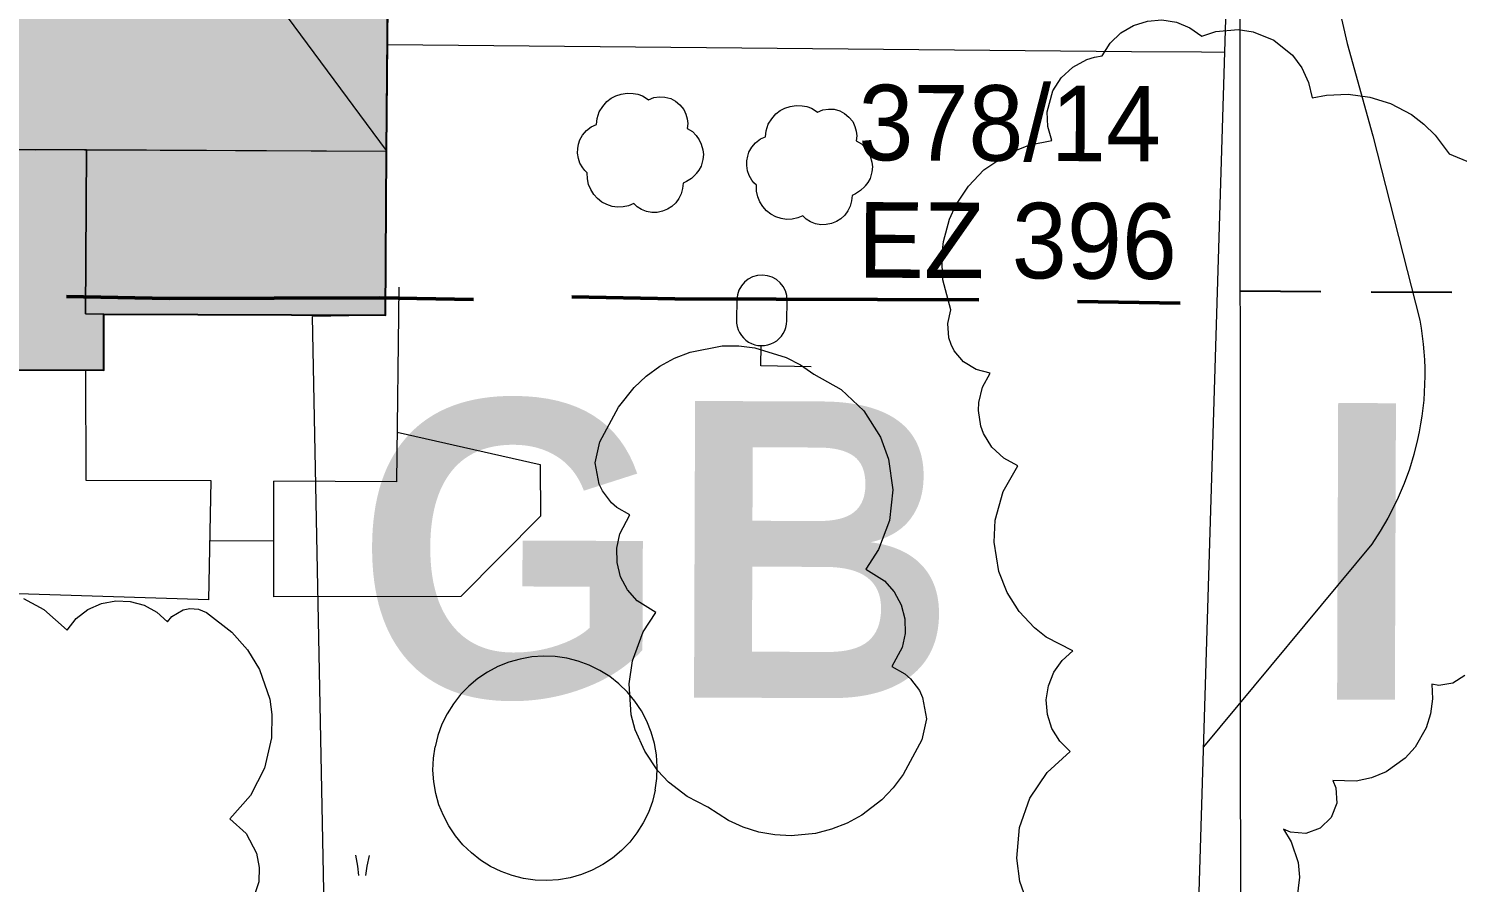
# Model space of a CAD drawing. Header units: metres. Extents: x -208 to 1512, y -277 to 123.
# Drawn here: x 782.27 to 810.62, y -26.63 to -9.69 of the extents above; entities that cross this region are included whole.
import ezdxf

# ---------------------------------------------------------------- set-up
doc = ezdxf.new("R2010")
doc.units = ezdxf.units.M
doc.header["$MEASUREMENT"] = 0
doc.linetypes.add('Baufluchtlinie', pattern=[2.6, 1.6, -1])
for name, color, linetype in [('725 Nachbarbebauung', 7, 'Continuous'), ('730_DKM_Grenzen', 7, 'Continuous'), ('730_DKM_Objekte', 7, 'Continuous'), ('740_WienGV_Flwd-Bebauungsplan', 7, 'Continuous'), ('740_WienGV_Flwd-Bebauungsplan Text', 7, 'Continuous'), ('740_WienGV_L_Baum_ -gruppen_ Grünflächen', 7, 'Continuous'), ('740_WienGV_L_Gebäude', 7, 'Continuous'), ('740_WienGV_L_Mauer_Sockel', 7, 'Continuous'), ('740_WienGV_unbrauchbares', 7, 'Continuous'), ('918 Lageplan Beschriftung.x', 7, 'Continuous'), ('Neubau_840 Baulinien', 7, 'Continuous')]:
    doc.layers.add(name, color=color, linetype=linetype)
doc.styles.add('ERSTELLTER_STIL_17', font='arial.ttf', dxfattribs={"width": 0.968278})
doc.styles.add('ERSTELLTER_STIL_5', font='arial.ttf', dxfattribs={"width": 0.936858})

# ---------------------------------------------------------------- blocks, each defined once
blk = doc.blocks.new('Decke_70_5', base_point=(768.444, 0.321))
at = {"layer": '725 Nachbarbebauung', "linetype": 'Continuous', "lineweight": 0, "true_color": 0x1f1f1f}
blk.add_hatch(color=250, dxfattribs=at).paths.add_polyline_path([(768.444, 0.321), (768.387, -12.03), (789.369, -12.124), (789.484, 0.232)])
at = {"layer": '725 Nachbarbebauung', "color": 8, "linetype": 'Continuous', "lineweight": 13, "flags": 128}
for points in [[(768.444, 0.321), (768.387, -12.03), (768.688, -12.031)], [(789.369, -12.124), (789.484, 0.232), (768.444, 0.321)], [(772.698, -12.049), (782.399, -12.093)]]:
    blk.add_lwpolyline(points, dxfattribs=at)
blk = doc.blocks.new('Decke_84_5', base_point=(783.4, -16.461))
at = {"layer": '725 Nachbarbebauung', "linetype": 'Continuous', "lineweight": 0, "true_color": 0x1f1f1f}
blk.add_hatch(color=250, dxfattribs=at).paths.add_polyline_path([(783.4, -16.461), (783.4, -16.461), (783.759, -16.462), (783.759, -15.352), (783.399, -15.346), (783.419, -12.098), (782.399, -12.093), (780.298, -12.088), (780.278, -16.449), (781.503, -16.453), (781.503, -16.453)])
at = {"layer": '725 Nachbarbebauung', "color": 8, "linetype": 'Continuous', "lineweight": 13, "flags": 128}
for points in [[(782.399, -12.093), (780.298, -12.088), (780.278, -16.449), (781.503, -16.453), (781.503, -16.453), (783.4, -16.461)], [(783.419, -12.098), (782.399, -12.093)], [(783.4, -16.461), (783.4, -16.461), (783.759, -16.462), (783.759, -15.352)]]:
    blk.add_lwpolyline(points, dxfattribs=at)
blk = doc.blocks.new('Decke_85_5', base_point=(783.419, -12.098))
at = {"layer": '725 Nachbarbebauung', "linetype": 'Continuous', "lineweight": 0, "true_color": 0x1f1f1f}
blk.add_hatch(color=250, dxfattribs=at).paths.add_polyline_path([(783.419, -12.098), (783.399, -15.346), (783.759, -15.352), (789.35, -15.375), (789.369, -12.124)])
at = {"layer": '725 Nachbarbebauung', "color": 8, "linetype": 'Continuous', "lineweight": 13, "flags": 128}
for points in [[(783.419, -12.098), (783.399, -15.346)], [(789.369, -12.124), (783.419, -12.098)], [(783.759, -15.352), (789.35, -15.375), (789.369, -12.124)], [(783.399, -15.346), (783.759, -15.352)]]:
    blk.add_lwpolyline(points, dxfattribs=at)
blk = doc.blocks.new('Dachfläche_44_5', base_point=(768.444, 0.321))
at = {"layer": '725 Nachbarbebauung', "color": 7, "linetype": 'Continuous', "lineweight": 18, "flags": 128}
for points in [[(768.415, -5.854), (768.444, 0.321)], [(768.444, 0.321), (789.484, 0.232)], [(784.796, -5.926), (789.484, 0.215)], [(789.484, 0.215), (789.369, -12.107)], [(789.484, 0.232), (789.484, 0.215)], [(789.484, 0.22), (789.484, 0.232)], [(789.484, 0.22), (789.484, 0.215)], [(768.387, -12.03), (768.415, -5.854)], [(784.796, -5.926), (768.415, -5.854)], [(789.369, -12.107), (784.796, -5.926)], [(789.369, -12.124), (768.387, -12.03)], [(789.369, -12.107), (789.369, -12.124)]]:
    blk.add_lwpolyline(points, dxfattribs=at)
blk = doc.blocks.new('FIG0520[505]_5', base_point=(797.062, -15.483))
at = {"layer": '730_DKM_Objekte', "color": 8, "linetype": 'Continuous', "lineweight": 13}
for p, q in [((796.319, -15.069), (796.312, -15.469)), ((797.312, -15.488), (797.319, -15.088)), ((796.795, -16.378), (796.803, -15.978)), ((797.795, -16.397), (796.795, -16.378))]:
    blk.add_line(p, q, dxfattribs=at)
for centre, start, end in [((796.819, -15.078), 358.95, 178.95), ((796.812, -15.478), 178.95, 358.95)]:
    blk.add_arc(centre, 0.5, start, end, dxfattribs=at)
blk = doc.blocks.new('GI00131_ATT627(WIESE)0[562]_5', base_point=(788.889, -26.292))
at = {"layer": '740_WienGV_L_Baum_ -gruppen_ Grünflächen', "color": 252, "linetype": 'Continuous', "lineweight": 13, "true_color": 0x949494}
for p, q in [((788.752, -26.089), (788.792, -26.31)), ((788.792, -26.31), (788.813, -26.491)), ((788.957, -26.493), (788.984, -26.308)), ((788.984, -26.308), (789.032, -26.095))]:
    blk.add_line(p, q, dxfattribs=at)
blk = doc.blocks.new('GI0007_ATT22(LAUB)0[585]_5', base_point=(797.763, -12.395))
at = {"layer": '740_WienGV_L_Baum_ -gruppen_ Grünflächen', "color": 252, "linetype": 'Continuous', "lineweight": 13, "true_color": 0x949494}
for p, q in [((797.092, -11.379), (797.179, -11.313)), ((797.179, -11.313), (797.272, -11.263)), ((797.272, -11.263), (797.378, -11.23)), ((797.378, -11.23), (797.497, -11.21)), ((797.497, -11.21), (797.614, -11.216)), ((797.614, -11.216), (797.707, -11.234)), ((797.707, -11.234), (797.802, -11.264)), ((797.802, -11.264), (797.893, -11.323)), ((797.893, -11.323), (797.921, -11.343)), ((797.921, -11.343), (798.025, -11.3)), ((798.025, -11.3), (798.136, -11.283)), ((798.136, -11.283), (798.248, -11.288)), ((798.248, -11.288), (798.363, -11.319)), ((798.363, -11.319), (798.454, -11.372)), ((796.903, -11.713), (796.941, -11.582)), ((796.941, -11.582), (797.014, -11.475)), ((797.014, -11.475), (797.092, -11.379)), ((798.454, -11.372), (798.545, -11.443)), ((798.545, -11.443), (798.62, -11.533)), ((798.62, -11.533), (798.659, -11.626)), ((796.689, -11.955), (796.786, -11.876)), ((796.786, -11.876), (796.889, -11.834)), ((796.889, -11.834), (796.903, -11.713)), ((798.659, -11.626), (798.686, -11.719)), ((798.686, -11.719), (798.699, -11.812)), ((798.699, -11.812), (798.69, -11.911)), ((796.535, -12.22), (796.558, -12.141)), ((796.558, -12.141), (796.615, -12.042)), ((796.615, -12.042), (796.689, -11.955)), ((798.69, -11.911), (798.792, -11.97)), ((798.792, -11.97), (798.868, -12.051)), ((798.868, -12.051), (798.927, -12.136)), ((798.927, -12.136), (798.968, -12.22)), ((796.515, -12.405), (796.517, -12.312)), ((796.53, -12.506), (796.515, -12.405)), ((796.517, -12.312), (796.535, -12.22)), ((798.968, -12.22), (798.998, -12.338)), ((798.998, -12.338), (799.009, -12.427)), ((799.009, -12.427), (799, -12.53)), ((796.562, -12.603), (796.53, -12.506)), ((796.615, -12.693), (796.562, -12.603)), ((796.655, -12.749), (796.615, -12.693)), ((796.707, -12.794), (796.655, -12.749)), ((798.92, -12.742), (798.869, -12.809)), ((798.964, -12.659), (798.92, -12.742)), ((799, -12.53), (798.964, -12.659)), ((796.712, -12.915), (796.707, -12.794)), ((796.733, -13.022), (796.712, -12.915)), ((796.774, -13.126), (796.733, -13.022)), ((798.606, -12.998), (798.597, -13.104)), ((798.676, -12.965), (798.606, -12.998)), ((798.775, -12.901), (798.676, -12.965)), ((798.86, -12.821), (798.775, -12.901)), ((798.869, -12.809), (798.86, -12.821)), ((796.833, -13.219), (796.774, -13.126)), ((796.908, -13.303), (796.833, -13.219)), ((796.994, -13.372), (796.908, -13.303)), ((798.524, -13.302), (798.462, -13.388)), ((798.57, -13.207), (798.524, -13.302)), ((798.597, -13.104), (798.57, -13.207)), ((797.092, -13.423), (796.994, -13.372)), ((797.198, -13.457), (797.092, -13.423)), ((797.308, -13.473), (797.198, -13.457)), ((797.419, -13.468), (797.308, -13.473)), ((797.527, -13.445), (797.419, -13.468)), ((797.631, -13.403), (797.527, -13.445)), ((797.694, -13.466), (797.631, -13.403)), ((797.784, -13.521), (797.694, -13.466)), ((797.883, -13.559), (797.784, -13.521)), ((797.987, -13.578), (797.883, -13.559)), ((798.094, -13.577), (797.987, -13.578)), ((798.197, -13.555), (798.094, -13.577)), ((798.296, -13.516), (798.197, -13.555)), ((798.384, -13.459), (798.296, -13.516)), ((798.462, -13.388), (798.384, -13.459))]:
    blk.add_line(p, q, dxfattribs=at)
blk = doc.blocks.new('GI0007_ATT22(LAUB)0[586]_5', base_point=(794.408, -12.151))
at = {"layer": '740_WienGV_L_Baum_ -gruppen_ Grünflächen', "color": 252, "linetype": 'Continuous', "lineweight": 13, "true_color": 0x949494}
for p, q in [((793.825, -11.07), (793.918, -11.02)), ((793.918, -11.02), (794.024, -10.986)), ((794.024, -10.986), (794.143, -10.967)), ((794.143, -10.967), (794.26, -10.973)), ((794.26, -10.973), (794.352, -10.99)), ((794.352, -10.99), (794.448, -11.021)), ((794.448, -11.021), (794.539, -11.079)), ((794.671, -11.057), (794.782, -11.039)), ((794.782, -11.039), (794.894, -11.045)), ((794.894, -11.045), (795.009, -11.075)), ((793.549, -11.47), (793.587, -11.339)), ((793.587, -11.339), (793.66, -11.232)), ((793.66, -11.232), (793.738, -11.135)), ((793.738, -11.135), (793.825, -11.07)), ((794.539, -11.079), (794.567, -11.099)), ((794.567, -11.099), (794.671, -11.057)), ((795.009, -11.075), (795.1, -11.128)), ((795.1, -11.128), (795.191, -11.199)), ((795.191, -11.199), (795.266, -11.29)), ((795.266, -11.29), (795.305, -11.383)), ((793.432, -11.633), (793.534, -11.59)), ((793.534, -11.59), (793.549, -11.47)), ((795.305, -11.383), (795.332, -11.476)), ((795.332, -11.476), (795.344, -11.568)), ((795.344, -11.568), (795.335, -11.668)), ((793.181, -11.977), (793.204, -11.897)), ((793.204, -11.897), (793.26, -11.799)), ((793.26, -11.799), (793.335, -11.711)), ((793.335, -11.711), (793.432, -11.633)), ((795.335, -11.668), (795.438, -11.727)), ((795.438, -11.727), (795.514, -11.808)), ((795.514, -11.808), (795.573, -11.893)), ((795.573, -11.893), (795.614, -11.977)), ((793.161, -12.161), (793.163, -12.069)), ((793.175, -12.263), (793.161, -12.161)), ((793.163, -12.069), (793.181, -11.977)), ((795.614, -11.977), (795.644, -12.095)), ((795.644, -12.095), (795.655, -12.184)), ((795.655, -12.184), (795.646, -12.287)), ((793.207, -12.359), (793.175, -12.263)), ((793.261, -12.449), (793.207, -12.359)), ((793.301, -12.505), (793.261, -12.449)), ((795.61, -12.416), (795.566, -12.499)), ((795.646, -12.287), (795.61, -12.416)), ((793.353, -12.551), (793.301, -12.505)), ((793.358, -12.671), (793.353, -12.551)), ((793.379, -12.779), (793.358, -12.671)), ((795.252, -12.754), (795.243, -12.861)), ((795.321, -12.722), (795.252, -12.754)), ((795.42, -12.658), (795.321, -12.722)), ((795.505, -12.578), (795.42, -12.658)), ((795.515, -12.565), (795.505, -12.578)), ((795.566, -12.499), (795.515, -12.565)), ((793.42, -12.882), (793.379, -12.779)), ((793.479, -12.976), (793.42, -12.882)), ((793.554, -13.059), (793.479, -12.976)), ((795.216, -12.963), (795.17, -13.058)), ((795.243, -12.861), (795.216, -12.963)), ((793.64, -13.128), (793.554, -13.059)), ((793.738, -13.18), (793.64, -13.128)), ((793.844, -13.214), (793.738, -13.18)), ((793.954, -13.23), (793.844, -13.214)), ((794.064, -13.225), (793.954, -13.23)), ((794.173, -13.202), (794.064, -13.225)), ((794.277, -13.159), (794.173, -13.202)), ((794.34, -13.223), (794.277, -13.159)), ((794.43, -13.278), (794.34, -13.223)), ((794.528, -13.315), (794.43, -13.278)), ((794.633, -13.335), (794.528, -13.315)), ((794.843, -13.312), (794.74, -13.333)), ((794.942, -13.273), (794.843, -13.312)), ((795.03, -13.216), (794.942, -13.273)), ((795.108, -13.144), (795.03, -13.216)), ((795.17, -13.058), (795.108, -13.144)), ((794.74, -13.333), (794.633, -13.335))]:
    blk.add_line(p, q, dxfattribs=at)

msp = doc.modelspace()

# ---------------------------------------------------------------- linework, layer by layer
at = {"layer": '730_DKM_Grenzen', "color": 8, "linetype": 'Continuous', "lineweight": 13}
for points in [[(789.425, 0.227), (789.35, -15.375), (787.899, -15.398)], [(806.296, 0.107), (806.316, -30.478), (806.338, -36.87)], [(788.373, -39.201), (787.899, -15.398)]]:
    msp.add_lwpolyline(points, dxfattribs=at)
at = {"layer": '740_WienGV_Flwd-Bebauungsplan', "color": 1, "linetype": 'Continuous', "lineweight": 50, "true_color": 0xfb0106}
for points in [[(785.059, -15.04), (783.02, -15.004)], [(795.088, -15.046), (793.049, -15.01)], [(791.093, -15.061), (789.224, -15.028), (785.059, -15.04)], [(801.122, -15.067), (795.088, -15.046)], [(805.115, -15.137), (803.076, -15.101)]]:
    msp.add_lwpolyline(points, dxfattribs=at)
at = {"layer": '740_WienGV_L_Baum_ -gruppen_ Grünflächen', "color": 252, "linetype": 'Continuous', "lineweight": 13, "true_color": 0x949494}
for p, q in [((785.846, -21.021), (785.893, -18.663)), ((787.136, -20.96), (787.133, -18.668))]:
    msp.add_line(p, q, dxfattribs=at)
at = {"layer": '740_WienGV_L_Baum_ -gruppen_ Grünflächen', "color": 72, "linetype": 'Continuous', "lineweight": 13, "true_color": 0x69e600}
msp.add_line((808.92, -19.915), (805.576, -23.939), dxfattribs=at)
for points in [[(807.433, -4.414), (807.778, -6.901), (808.08, -8.447), (808.432, -9.983), (808.938, -11.813), (809.869, -15.474)], [(803.413, -10.251), (803.569, -10.224), (803.727, -9.977), (803.937, -9.773), (804.187, -9.624), (804.467, -9.536), (804.755, -9.515), (805.041, -9.56), (805.308, -9.669), (805.544, -9.836)], [(805.544, -9.836), (805.826, -9.742), (806.269, -9.704), (806.563, -9.748), (806.974, -9.917), (807.342, -10.214), (807.529, -10.468), (807.663, -10.754), (807.737, -11.062)], [(802.46, -21.761), (802.225, -21.578), (801.921, -21.251), (801.683, -20.875), (801.518, -20.46), (801.424, -19.881), (801.447, -19.439), (801.604, -18.873), (801.894, -18.361), (801.614, -18.213), (801.382, -17.995), (801.215, -17.725), (801.16, -17.576), (801.112, -17.264), (801.119, -17.107), (801.194, -16.801), (801.347, -16.525), (801.067, -16.454), (800.82, -16.302), (800.634, -16.08), (800.571, -15.954), (800.527, -15.82), (800.503, -15.54), (800.564, -15.265), (800.404, -14.674), (800.384, -14.216), (800.418, -13.911), (800.54, -13.468), (800.666, -13.189), (800.914, -12.812), (801.222, -12.49), (801.716, -12.158), (802.13, -11.992), (802.567, -11.904), (802.49, -11.626), (802.48, -11.338), (802.591, -10.92), (802.753, -10.665), (802.983, -10.449), (803.262, -10.298), (803.413, -10.251)], [(807.737, -11.062), (808.02, -11.007), (808.451, -10.988), (808.88, -11.045), (809.292, -11.175), (809.703, -11.394), (809.95, -11.58), (810.174, -11.798), (810.452, -12.171)], [(810.452, -12.171), (810.886, -12.351)], [(809.869, -15.474), (809.896, -15.63), (809.919, -15.788), (809.937, -15.946), (809.952, -16.104), (809.962, -16.263), (809.968, -16.423), (809.969, -16.582), (809.966, -16.741), (809.959, -16.899), (809.948, -17.058), (809.932, -17.217), (809.912, -17.375), (809.887, -17.532), (809.86, -17.689), (809.827, -17.844), (809.753, -18.138), (809.664, -18.428), (809.561, -18.714), (809.443, -18.992), (809.311, -19.266), (809.239, -19.4), (809.085, -19.661), (808.92, -19.915)], [(794.964, -24.639), (794.752, -24.413), (794.491, -24.029), (794.305, -23.604), (794.226, -23.305), (794.181, -22.691), (794.247, -22.234), (794.462, -21.659), (794.713, -21.272), (794.344, -21.041), (794.151, -20.821), (794.014, -20.563), (793.942, -20.284), (793.936, -19.996), (793.995, -19.716), (794.199, -19.339), (793.941, -19.193), (793.83, -19.095), (793.651, -18.86), (793.588, -18.726), (793.51, -18.301), (793.599, -17.885), (793.974, -17.198), (794.28, -16.807), (794.523, -16.581), (794.792, -16.386), (795.083, -16.228), (795.392, -16.106), (796.03, -15.984), (796.356, -15.982), (796.677, -16.02), (797.296, -16.211), (797.583, -16.362), (797.849, -16.547)], [(797.849, -16.547), (798.39, -16.847), (798.84, -17.271), (799.173, -17.793), (799.332, -18.229), (799.414, -18.839), (799.346, -19.449), (799.13, -20.025), (798.879, -20.412), (799.249, -20.643), (799.442, -20.862), (799.578, -21.121), (799.65, -21.4), (799.657, -21.688), (799.597, -21.967), (799.393, -22.345), (799.651, -22.491), (799.762, -22.589), (799.941, -22.824), (800.004, -22.958), (800.083, -23.383), (799.993, -23.799), (799.618, -24.486), (799.422, -24.753), (799.194, -24.994), (798.8, -25.297), (798.509, -25.456), (798.2, -25.577), (797.882, -25.659), (797.4, -25.706), (797.075, -25.688), (796.756, -25.631), (796.447, -25.534), (796.151, -25.402), (795.743, -25.137), (795.331, -24.925), (794.964, -24.639)], [(782.166, -20.993), (782.569, -21.216), (783.031, -21.623), (783.214, -21.396), (783.444, -21.217), (783.711, -21.097), (783.997, -21.041), (784.284, -21.053), (784.559, -21.13), (784.811, -21.267), (785.024, -21.458), (785.107, -21.354), (785.335, -21.218), (785.465, -21.192), (785.638, -21.207), (785.799, -21.271), (786.302, -21.666), (786.611, -22.012), (786.852, -22.408), (787.052, -22.994), (787.095, -23.301), (787.089, -23.763), (786.95, -24.361), (786.669, -24.908), (786.263, -25.37), (786.587, -25.663), (786.788, -26.049)], [(802.139, -27.196), (801.933, -26.613), (801.875, -26.152), (801.931, -25.539), (802.136, -24.959), (802.475, -24.447), (802.93, -24.033), (802.725, -23.826), (802.572, -23.577), (802.482, -23.3), (802.459, -23.009), (802.502, -22.726), (802.609, -22.46), (802.773, -22.225), (802.987, -22.034), (802.46, -21.761)], [(810.761, -22.522), (810.526, -22.677), (810.248, -22.72), (810.109, -22.696), (810.121, -22.99)], [(810.121, -22.99), (810.084, -23.282), (809.997, -23.563), (809.779, -23.946), (809.583, -24.166), (809.203, -24.436), (808.915, -24.555), (808.609, -24.619), (808.143, -24.611), (808.202, -24.754), (808.221, -25.059), (808.111, -25.345), (807.893, -25.557), (807.607, -25.659), (807.306, -25.633), (807.166, -25.573), (807.318, -25.822), (807.456, -26.237), (807.485, -26.528), (807.429, -26.962)], [(786.788, -26.049), (786.844, -26.336), (786.833, -26.622), (786.695, -27.028), (786.427, -27.363), (786.535, -27.473), (786.583, -27.619), (786.56, -27.771), (786.472, -27.897)]]:
    msp.add_lwpolyline(points, dxfattribs=at)
at = {"layer": '740_WienGV_L_Baum_ -gruppen_ Grünflächen', "color": 252, "linetype": 'Continuous', "lineweight": 13, "true_color": 0x949494}
for points in [[(794.701, -24.797), (794.734, -24.567), (794.742, -24.334), (794.727, -24.101), (794.687, -23.872), (794.623, -23.648), (794.537, -23.431), (794.428, -23.225), (794.298, -23.032), (794.148, -22.853), (793.981, -22.691), (793.798, -22.546), (793.6, -22.423), (793.391, -22.32), (793.172, -22.24), (792.946, -22.183), (792.716, -22.149), (792.483, -22.141), (792.25, -22.157), (792.021, -22.197), (791.796, -22.261), (791.58, -22.348), (791.374, -22.456), (791.181, -22.586), (791.001, -22.735), (790.839, -22.903), (790.695, -23.087), (790.572, -23.283), (790.469, -23.493), (790.389, -23.712), (790.332, -23.938)], [(794.701, -24.797), (794.644, -25.023), (794.564, -25.242), (794.461, -25.451), (794.337, -25.649), (794.194, -25.831), (794.031, -25.999), (793.852, -26.148), (793.658, -26.278), (793.452, -26.387), (793.237, -26.474), (793.013, -26.538), (792.783, -26.577), (792.55, -26.593), (792.318, -26.585), (792.087, -26.552), (791.861, -26.494), (791.643, -26.414), (791.433, -26.312), (791.236, -26.188), (791.052, -26.045), (790.885, -25.882), (790.735, -25.704), (790.606, -25.51), (790.497, -25.304), (790.41, -25.088), (790.346, -24.863), (790.306, -24.634), (790.29, -24.401), (790.299, -24.168), (790.332, -23.938)]]:
    msp.add_lwpolyline(points, dxfattribs=at)
at = {"layer": '740_WienGV_L_Gebäude', "color": 7, "linetype": 'Continuous', "lineweight": 25}
msp.add_line((789.369, -12.124), (789.484, 0.135), dxfattribs=at)
at = {"layer": '740_WienGV_L_Gebäude', "color": 252, "linetype": 'Continuous', "lineweight": 13, "true_color": 0x949494}
for p, q in [((783.419, -12.095), (780.298, -12.088)), ((789.369, -12.124), (783.419, -12.095))]:
    msp.add_line(p, q, dxfattribs=at)
at = {"layer": '740_WienGV_L_Gebäude', "color": 7, "linetype": 'Continuous', "lineweight": 25}
for points in [[(780.298, -12.088), (780.278, -16.449), (783.759, -16.462), (783.759, -15.352)], [(783.759, -15.352), (789.35, -15.375), (789.369, -12.124)]]:
    msp.add_lwpolyline(points, dxfattribs=at)
at = {"layer": '740_WienGV_L_Gebäude', "color": 252, "linetype": 'Continuous', "lineweight": 13, "true_color": 0x949494}
msp.add_lwpolyline([(783.759, -15.352), (783.399, -15.346), (783.419, -12.095)], dxfattribs=at)
at = {"layer": '740_WienGV_L_Mauer_Sockel', "color": 252, "linetype": 'Continuous', "lineweight": 13, "true_color": 0x949494}
for p, q in [((806.307, 0.104), (805.371, -30.701)), ((805.538, -10.15), (805.995, -10.155))]:
    msp.add_line(p, q, dxfattribs=at)
msp.add_lwpolyline([(789.389, -10.004), (804.153, -10.138), (805.538, -10.15)], dxfattribs=at)
at = {"layer": '740_WienGV_L_Mauer_Sockel', "color": 252, "linetype": 'Continuous', "lineweight": 13, "true_color": 0x8a8a8a}
for points in [[(789.614, -14.819), (789.564, -18.678), (787.133, -18.668)], [(785.846, -21.021), (781.63, -20.889), (781.503, -16.453)], [(785.893, -18.663), (783.41, -18.652), (783.4, -16.461)], [(789.577, -17.697), (792.417, -18.338), (792.423, -19.36), (790.843, -20.954), (787.136, -20.96)]]:
    msp.add_lwpolyline(points, dxfattribs=at)
at = {"layer": '740_WienGV_unbrauchbares', "color": 252, "linetype": 'Continuous', "lineweight": 13, "true_color": 0x949494}
msp.add_line((785.869, -19.845), (787.134, -19.85), dxfattribs=at)
at = {"layer": 'Neubau_840 Baulinien', "color": 1, "linetype": 'Baufluchtlinie', "lineweight": 25, "true_color": 0xfb0106}
msp.add_lwpolyline([(806.306, -14.893), (825.257, -15), (844.245, -15.001), (863.233, -15.016)], dxfattribs=at)

# ---------------------------------------------------------------- block references
at = {"layer": '725 Nachbarbebauung', "color": 8, "linetype": 'Continuous', "lineweight": 13}
for name, p in [('Decke_70_5', (768.444, 0.321)), ('Decke_84_5', (783.4, -16.461)), ('Decke_85_5', (783.419, -12.098))]:
    msp.add_blockref(name, p, dxfattribs=at)
at = {"layer": '725 Nachbarbebauung', "color": 7, "linetype": 'Continuous', "lineweight": 18}
msp.add_blockref('Dachfläche_44_5', (768.444, 0.321), dxfattribs=at)
at = {"layer": '730_DKM_Objekte', "color": 7, "linetype": 'Continuous', "lineweight": 13}
msp.add_blockref('FIG0520[505]_5', (797.062, -15.483), dxfattribs=at)
at = {"layer": '740_WienGV_L_Baum_ -gruppen_ Grünflächen', "color": 72, "linetype": 'Continuous', "lineweight": 13, "true_color": 0x69e600}
for name, p in [('GI0007_ATT22(LAUB)0[586]_5', (794.408, -12.151)), ('GI0007_ATT22(LAUB)0[585]_5', (797.763, -12.395))]:
    msp.add_blockref(name, p, dxfattribs=at)
at = {"layer": '740_WienGV_L_Baum_ -gruppen_ Grünflächen', "color": 252, "linetype": 'Continuous', "lineweight": 13, "true_color": 0x949494}
msp.add_blockref('GI00131_ATT627(WIESE)0[562]_5', (788.889, -26.292), dxfattribs=at)

# ---------------------------------------------------------------- texts
at = {"layer": '740_WienGV_Flwd-Bebauungsplan Text', "color": 1, "linetype": 'Continuous', "lineweight": 0, "char_height": 5.88601, "attachment_point": 7, "rotation": 359.7941, "style": 'ERSTELLTER_STIL_17'}
for s, insert in [('\\A1;{\\pql;\\fArial|b1|i0|c0|p0;\\W0.968278;GB}', (788.745, -23.022)), ('\\A1;{\\pql;\\fArial|b1|i0|c0|p0;\\W0.968278;I}', (807.697, -23.001))]:
    msp.add_mtext(s, dxfattribs=dict(at, insert=insert))
at = {"layer": '918 Lageplan Beschriftung.x', "color": 96, "linetype": 'Continuous', "lineweight": 13, "true_color": 0x007e00, "insert": (798.719, -14.65), "char_height": 1.5, "attachment_point": 7, "rotation": 359.7546, "line_spacing_factor": 0.931904, "style": 'ERSTELLTER_STIL_5'}
msp.add_mtext('\\A1;{\\pql;\\fArial|b0|i0|c0|p0;\\W0.936858;378/1\\fArial|b0|i0|c0|p0;\\W0.936858;4\\P\\pql;\\fArial|b0|i0|c0|p0;\\W0.936858;EZ \\fArial|b0|i0|c0|p0;\\W0.936858;396}', dxfattribs=at)

doc.saveas('drawing.dxf')
